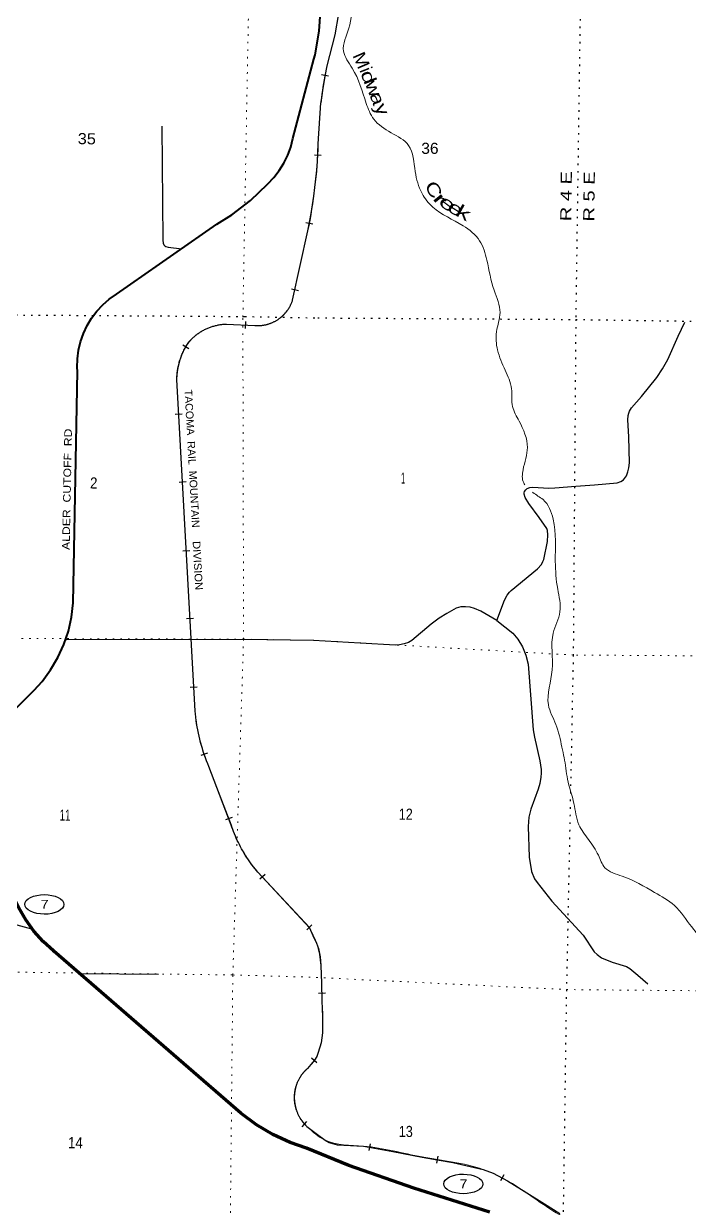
# Model space of a CAD drawing. Header units: feet. Extents: x -518066 to -250644, y -364975 to -177792.
# Drawn here: x -318847 to -308339, y -260861 to -242172 of the extents above; entities that cross this region are included whole.
import ezdxf
from ezdxf.enums import TextEntityAlignment as Align

# ---------------------------------------------------------------- set-up
doc = ezdxf.new("R2010")
doc.units = ezdxf.units.FT
doc.header["$LTSCALE"] = 80
doc.linetypes.add('DOTTED', pattern=[1.5, 0.3, -1.2])
for name, color, linetype, lineweight in [('17', 7, 'Continuous', 25), ('23', 7, 'Continuous', 70), ('26', 7, 'Continuous', 40), ('29', 7, 'Continuous', 25), ('34', 7, 'Continuous', 25), ('39', 7, 'Continuous', 13), ('41', 7, 'Continuous', 13), ('6', 7, 'DOTTED', 25), ('7', 7, 'DOTTED', 13)]:
    doc.layers.add(name, color=color, linetype=linetype, lineweight=lineweight)
doc.layers.add('27', color=7, linetype='Continuous')

msp = doc.modelspace()

# ---------------------------------------------------------------- linework, layer by layer
at = {"layer": '17'}
for centre, major_axis in [((-318521.51, -256066.14), (-309.24, 1)), ((-311906.66, -260476.18), (309.24, -1))]:
    msp.add_ellipse(centre, major_axis=major_axis, ratio=0.500121, dxfattribs=at)
at = {"layer": '23'}
for points in [[(-314384.42, -259910.32), (-314637.8, -259823.77), (-314913.48, -259697.48), (-315174.44, -259543.07), (-315417.84, -259362.23), (-318372.86, -256802.64), (-318376.14, -256799.97), (-318539.05, -256652.38), (-318685.64, -256488.56), (-318814.3, -256310.33), (-318923.63, -256119.62), (-319646.6, -254691.53), (-319675.73, -254650.53), (-319764.15, -254543.18), (-319863.31, -254445.67), (-319972.11, -254359.06), (-320089.38, -254284.29), (-320213.82, -254222.19), (-320344.06, -254173.44), (-320421.82, -254153.3)], [(-311490.33, -260923.97), (-312688.21, -260544.23), (-313713.19, -260184.25), (-314384.42, -259910.32)]]:
    msp.add_lwpolyline(points, dxfattribs=at)
at = {"layer": '26'}
msp.add_lwpolyline([(-319663.5, -253667.45), (-318681.08, -252686.23), (-318557.61, -252549.14), (-318423.05, -252367.68), (-318308.2, -252173.16), (-318214.32, -251967.7), (-318142.42, -251753.55), (-318093.3, -251533.06), (-318067.5, -251308.64), (-317997.96, -247655.13), (-318001.15, -247597.12), (-317998.48, -247459.88), (-317981.47, -247323.67), (-317950.32, -247189.98), (-317905.36, -247060.29), (-317847.09, -246936), (-317776.15, -246818.48), (-317693.32, -246709.02), (-317599.5, -246608.82), (-317495.72, -246518.98), (-317383.11, -246440.48), (-315798.2, -245336.58), (-315563.06, -245186.86), (-315269.01, -244959.3), (-315000.35, -244702.26), (-314994.47, -244696.85), (-314898.19, -244597.81), (-314812.79, -244489.26), (-314739.2, -244372.38), (-314678.23, -244248.44), (-314630.56, -244118.81), (-314596.69, -243984.91), (-314264.33, -242731.34), (-314247.95, -242663.07), (-314182.25, -242288.18), (-314156.09, -241908.47)], dxfattribs=at)
at = {"layer": '29'}
for p, q in [((-316667.74, -243787.37), (-316649.82, -245585.84)), ((-317957.13, -257157.55), (-316718.91, -257165.71))]:
    msp.add_line(p, q, dxfattribs=at)
for points in [[(-316649.82, -245585.84), (-316644.45, -245636.66), (-316634.13, -245660.41), (-316617.62, -245677.96), (-316601.11, -245688.28), (-316567.05, -245698.61), (-316352.41, -245722.35)], [(-311376.64, -251588.7), (-311256.89, -251268.66), (-311215.11, -251189.15), (-311178.42, -251142.25), (-311150.91, -251113.69), (-310735.12, -250771.12), (-310674.99, -250701.79), (-310649.51, -250658.97), (-310637.29, -250624.3), (-310580.22, -250338.82), (-310572.06, -250236.87), (-310578.17, -250167.54), (-310588.37, -250134.91), (-310710.66, -249963.62), (-310873.71, -249743.4), (-310932.82, -249645.53), (-310947.09, -249596.58), (-310947.09, -249572.13), (-310938.94, -249551.73), (-310920.59, -249527.27), (-310898.17, -249506.86), (-310857.41, -249488.52), (-310808.49, -249482.39), (-310555.76, -249498.7), (-310464.04, -249496.68), (-310131.82, -249466.07), (-309838.32, -249449.76), (-309479.6, -249417.13), (-309419.48, -249396.76), (-309379.73, -249368.22), (-309332.85, -249302.94), (-309307.38, -249243.83), (-309293.11, -249176.54), (-309283.93, -249099.03), (-309292.09, -248691.2), (-309308.39, -248422.04), (-309305.34, -248354.77), (-309295.15, -248318.07), (-309284.96, -248285.44), (-309251.32, -248234.44), (-309096.42, -248055), (-308851.84, -247753.2), (-308763.18, -247618.64), (-308680.63, -247467.73), (-308517.58, -247100.68), (-308411.59, -246880.46)], [(-311376.64, -251588.7), (-311627.84, -251439.95), (-311729.75, -251399.17), (-311800.07, -251378.78), (-311872.42, -251370.62), (-311945.8, -251370.62), (-312019.17, -251395.09), (-312165.92, -251476.66), (-312288.21, -251550.06), (-312414.58, -251643.86), (-312720.3, -251900.79), (-312773.3, -251933.42), (-312838.52, -251957.89), (-312915.97, -251970.13), (-312985.27, -251974.2), (-314273.4, -251900.79)], [(-311376.64, -251588.7), (-311124.26, -251788.85), (-311046.43, -251880.59), (-310970.73, -252002.18), (-310918.49, -252132.32), (-310885.44, -252275.25), (-310802.27, -253312.04), (-310783.09, -253427.25), (-310697.79, -253802.71), (-310677.52, -253939.24), (-310675.38, -253996.84), (-310680.74, -254058.71), (-310696.71, -254158.97), (-310723.38, -254246.44), (-310842.79, -254562.18), (-310872.63, -254692.31), (-310885.44, -254835.24), (-310868.38, -255321.64), (-310827.85, -255545.64), (-310785.2, -255660.84), (-310740.44, -255722.71), (-310510.15, -256012.84), (-310015.45, -256550.44), (-309842.71, -256812.84), (-309793.68, -256857.64), (-309725.43, -256906.71), (-309554.86, -256977.1), (-309333.1, -257045.37), (-309279.77, -257077.37), (-309153.99, -257181.9), (-308991.93, -257318.44)], [(-318172.92, -251887.64), (-315376.26, -251882.62), (-314273.71, -251898.97)], [(-318717.91, -256457.58), (-319122.45, -256346.88), (-319427.91, -256272.55), (-319484.66, -256266.34), (-319543.5, -256268.42), (-319577.54, -256276.67), (-319609.54, -256293.2), (-319877.86, -256458.39), (-319924.29, -256491.42), (-319942.86, -256518.26), (-319963.5, -256549.24), (-319981.05, -256590.54), (-320000.65, -256650.42), (-320001.69, -256702.05), (-319996.53, -256782.57), (-319981.05, -256830.08), (-319531.11, -257627.14), (-319423.79, -257804.72), (-319287.56, -258015.34), (-319225.65, -258126.85), (-319196.12, -258214.06)]]:
    msp.add_lwpolyline(points, dxfattribs=at)
at = {"layer": '34'}
for p, q in [((-314036.03, -242998.46), (-314144.55, -242977.08)), ((-314148.35, -244252.32), (-314258.78, -244246.13)), ((-314284.71, -245336.61), (-314393.11, -245314.59)), ((-314511.05, -246385.54), (-314619.08, -246361.76)), ((-315346.7, -246981.32), (-315340.9, -246870.86)), ((-316240.28, -247301.73), (-316336.04, -247246.38)), ((-316344.42, -248331.42), (-316454.86, -248337.48)), ((-316283, -249401.87), (-316393.44, -249407.94)), ((-316226.05, -250486.17), (-316336.49, -250492.24)), ((-316164.63, -251556.62), (-316275.08, -251562.69)), ((-316107.68, -252640.92), (-316218.13, -252646.99)), ((-315943.15, -253681.05), (-316048.13, -253715.89)), ((-315557.93, -254693.42), (-315661.21, -254733.02)), ((-315036.85, -255595.12), (-315117.75, -255670.56)), ((-314298.27, -256391.02), (-314379.17, -256466.45)), ((-314084.22, -257468.31), (-314194.78, -257471.61)), ((-314219.86, -258565.86), (-314303.46, -258493.43)), ((-314381.59, -259492.98), (-314457.26, -259573.65)), ((-313379.24, -259842.3), (-313399.12, -259951.11)), ((-312311.7, -260040.6), (-312331.59, -260149.41)), ((-311267.92, -260331.3), (-311321.06, -260428.3))]:
    msp.add_line(p, q, dxfattribs=at)
at = {"layer": '34', "lineweight": 13}
for p, q in [((-314196.5, -244070.04), (-314162.08, -243457.15)), ((-314601.47, -246535.25), (-314360.11, -245439.07)), ((-315646, -246912.02), (-315196.59, -246935.63)), ((-316140.42, -253020.35), (-316427.85, -247787.98)), ((-315568.22, -254816.02), (-315922.17, -253892.91)), ((-314336.65, -256428.31), (-315148.95, -255557.18))]:
    msp.add_line(p, q, dxfattribs=at)
at = {"layer": '34'}
for points in [[(-313875.24, -242013.27), (-313937.66, -242346.86), (-314020.08, -242673.57), (-314062.46, -242836.67), (-314094.98, -243001.73), (-314128.93, -243228.6), (-314157.57, -243420.04)], [(-314616.32, -246572.76), (-314612.62, -246563.35), (-314609.03, -246553.8), (-314605.67, -246544.24), (-314602.53, -246534.95), (-314361.19, -245438.84), (-314333.6, -245302.99), (-314309.27, -245167.28), (-314287.28, -245031.06), (-314266.66, -244893.75), (-314249.31, -244756.57), (-314234.45, -244619.68), (-314220.99, -244481.69), (-314210.78, -244343.82), (-314203.06, -244206.25), (-314197.6, -244069.99), (-314157.58, -243420.05)], [(-316004.24, -247005.72), (-315991.57, -246999.17), (-315978.78, -246992.84), (-315965.92, -246986.68), (-315952.87, -246980.8), (-315939.75, -246975.1), (-315926.55, -246969.67), (-315913.28, -246964.41), (-315899.87, -246959.49), (-315886.4, -246954.74), (-315872.9, -246950.22), (-315859.28, -246945.93), (-315845.57, -246941.91), (-315831.74, -246938.13), (-315817.96, -246934.51), (-315804.02, -246931.24), (-315790.09, -246928.2), (-315776.07, -246925.33), (-315762.1, -246922.75), (-315747.93, -246920.44), (-315733.81, -246918.32), (-315719.66, -246916.54), (-315705.52, -246914.88), (-315691.22, -246913.54), (-315677.03, -246912.46), (-315662.82, -246911.6), (-315648.48, -246910.97), (-315645.98, -246910.92), (-315196.53, -246934.53), (-315186.35, -246935.19), (-315176.24, -246935.62), (-315166.11, -246935.87), (-315155.92, -246936.01), (-315145.77, -246935.91), (-315135.66, -246935.64), (-315125.48, -246935.25), (-315115.36, -246934.63), (-315105.28, -246933.82), (-315095.11, -246932.86), (-315085.06, -246931.71), (-315075, -246930.43), (-315064.92, -246928.93), (-315054.95, -246927.25), (-315044.97, -246925.39), (-315035.03, -246923.41), (-315025.08, -246921.21), (-315015.24, -246918.87), (-315005.37, -246916.31), (-314995.62, -246913.61), (-314985.86, -246910.75), (-314976.2, -246907.7), (-314966.58, -246904.48), (-314957.02, -246901.13), (-314947.49, -246897.55), (-314938.01, -246893.85), (-314928.64, -246889.97), (-314919.32, -246885.97), (-314910.11, -246881.71), (-314900.93, -246877.35), (-314891.87, -246872.86), (-314882.85, -246868.2), (-314873.93, -246863.35), (-314865.06, -246858.32), (-314856.3, -246853.23), (-314847.64, -246847.9), (-314839.1, -246842.44), (-314830.59, -246836.86), (-314822.26, -246831.15), (-314813.97, -246825.21), (-314805.79, -246819.2), (-314797.77, -246813), (-314789.8, -246806.74), (-314781.94, -246800.25), (-314774.24, -246793.68), (-314766.65, -246786.99), (-314759.12, -246780.12), (-314751.79, -246773.12), (-314744.54, -246766.05), (-314737.43, -246758.79), (-314730.37, -246751.43), (-314723.56, -246743.98), (-314716.83, -246736.36), (-314710.22, -246728.66), (-314703.72, -246720.84), (-314697.45, -246712.89), (-314691.22, -246704.82), (-314685.16, -246696.67), (-314679.27, -246688.41), (-314673.54, -246680.06), (-314667.93, -246671.6), (-314662.42, -246663.07), (-314657.15, -246654.4), (-314651.98, -246645.68), (-314646.98, -246636.82), (-314642.09, -246627.89), (-314637.43, -246618.9), (-314632.88, -246609.83), (-314628.51, -246600.69), (-314624.29, -246591.43), (-314620.25, -246582.16), (-314616.32, -246572.76)], [(-314336.59, -256433.31), (-315149.77, -255557.91), (-315174.24, -255529.38), (-315197.91, -255500.45), (-315221.09, -255471.11), (-315244.09, -255441.32), (-315266.3, -255411.12), (-315287.88, -255380.68), (-315309.28, -255349.79), (-315329.88, -255318.5), (-315349.87, -255286.94), (-315369.5, -255254.8), (-315388.37, -255222.57), (-315406.91, -255190.05), (-315424.81, -255156.97), (-315441.94, -255123.8), (-315458.58, -255090.19), (-315474.76, -255056.47), (-315490.28, -255022.2), (-315505.2, -254987.96), (-315519.47, -254953.15), (-315533.14, -254918.39), (-315546.31, -254883.22), (-315558.73, -254847.94), (-315569.26, -254816.39), (-315923.19, -253893.32), (-315942.73, -253846.44), (-315961.11, -253799.35), (-315978.67, -253751.93), (-315995.81, -253704.01), (-316011.78, -253655.9), (-316026.82, -253607.72), (-316041.45, -253559.04), (-316054.89, -253510.18), (-316067.42, -253461.25), (-316079.26, -253411.72), (-316090.07, -253362.38), (-316100.34, -253312.81), (-316109.55, -253262.78), (-316117.73, -253212.95), (-316125.1, -253162.79), (-316131.83, -253112.66), (-316137.48, -253062.08), (-316141.52, -253020.43), (-316428.95, -247788), (-316428.67, -247769.45), (-316427.98, -247751.04), (-316426.96, -247732.63), (-316425.74, -247714.12), (-316424.08, -247695.71), (-316422.11, -247677.43), (-316419.94, -247659.03), (-316417.34, -247640.74), (-316414.41, -247622.56), (-316411.18, -247604.28), (-316407.63, -247586.21), (-316403.86, -247568.15), (-316399.68, -247550.09), (-316395.17, -247532.24), (-316390.35, -247514.4), (-316385.32, -247496.67), (-316379.87, -247478.93), (-316374.2, -247461.41), (-316368.12, -247443.9), (-316361.82, -247426.6), (-316355.2, -247409.3), (-316348.28, -247392.22), (-316341.03, -247375.24), (-316333.57, -247358.37), (-316325.69, -247341.62), (-316317.59, -247324.97), (-316309.2, -247308.53), (-316300.58, -247292.2), (-316291.54, -247276.1), (-316282.29, -247260.09), (-316272.83, -247244.31), (-316263.06, -247228.62), (-316252.97, -247213.15), (-316242.56, -247197.8), (-316237.95, -247191.1), (-316228.44, -247180.32), (-316218.77, -247169.86), (-316208.92, -247159.56), (-316198.9, -247149.3), (-316188.67, -247139.32), (-316178.32, -247129.57), (-316167.8, -247119.85), (-316157.07, -247110.42), (-316146.21, -247101.22), (-316135.13, -247092.1), (-316123.96, -247083.27), (-316112.67, -247074.56), (-316101.12, -247066.06), (-316089.51, -247057.84), (-316077.71, -247049.78), (-316065.84, -247041.9), (-316053.72, -247034.22), (-316041.58, -247026.78), (-316029.21, -247019.55), (-316016.81, -247012.56), (-316004.24, -247005.72)], [(-314336.59, -256433.32), (-314280.22, -256555.85), (-314223.61, -256678.88), (-314192.79, -256762.98), (-314166.95, -256895.98), (-314156.67, -257031.47), (-314146.19, -257309.34), (-314137.91, -257587.26), (-314131.79, -257839.94), (-314128.73, -258092.56), (-314149.18, -258248.43), (-314196.08, -258401.67), (-314220.71, -258466.78), (-314256.4, -258524.65), (-314261.85, -258530.93), (-314312.79, -258589.74), (-314367.12, -258652.44)], [(-314379.73, -259569.58), (-314402.9, -259542.83), (-314410.29, -259534.78), (-314417.5, -259526.65), (-314424.68, -259518.37), (-314431.63, -259509.95), (-314438.43, -259501.44), (-314445.13, -259492.74), (-314451.61, -259484.01), (-314458.01, -259475.18), (-314464.24, -259466.15), (-314470.24, -259457.08), (-314476.13, -259447.87), (-314481.88, -259438.61), (-314487.46, -259429.17), (-314492.86, -259419.72), (-314498.09, -259410.09), (-314503.15, -259400.45), (-314508.08, -259390.68), (-314512.79, -259380.85), (-314517.32, -259370.92), (-314521.73, -259360.94), (-314525.92, -259350.83), (-314529.98, -259340.67), (-314533.81, -259330.45), (-314537.52, -259320.19), (-314540.97, -259309.82), (-314544.28, -259299.42), (-314547.42, -259289), (-314550.38, -259278.48), (-314553.13, -259267.91), (-314555.7, -259257.25), (-314558.14, -259246.62), (-314560.31, -259235.9), (-314562.31, -259225.17), (-314564.18, -259214.4), (-314565.83, -259203.65), (-314567.25, -259192.78), (-314568.54, -259181.93), (-314569.58, -259171.08), (-314570.52, -259160.22), (-314571.2, -259149.27), (-314571.69, -259138.39), (-314572.01, -259127.51), (-314572.16, -259116.53), (-314572.04, -259105.64), (-314571.83, -259094.75), (-314571.36, -259083.84), (-314570.76, -259072.88), (-314569.93, -259062.04), (-314568.87, -259051.15), (-314567.68, -259040.3), (-314566.32, -259029.45), (-314564.7, -259018.67), (-314562.93, -259007.84), (-314560.99, -258997.1), (-314558.83, -258986.39), (-314556.48, -258975.76), (-314553.96, -258965.14), (-314551.3, -258954.54), (-314548.38, -258944.03), (-314545.32, -258933.55), (-314542.04, -258923.11), (-314538.62, -258912.7), (-314534.98, -258902.44), (-314531.21, -258892.2), (-314527.25, -258882.04), (-314523.07, -258871.92), (-314518.76, -258861.93), (-314514.26, -258851.93), (-314509.58, -258842.1), (-314504.73, -258832.26), (-314499.69, -258822.6), (-314494.52, -258812.98), (-314489.2, -258803.47), (-314483.67, -258794.01), (-314477.96, -258784.72), (-314472.15, -258775.51), (-314466.12, -258766.35), (-314460, -258757.35), (-314453.69, -258748.43), (-314447.16, -258739.64), (-314440.58, -258730.98), (-314433.82, -258722.4), (-314426.83, -258713.94), (-314419.79, -258705.62), (-314412.62, -258697.43), (-314405.23, -258689.35), (-314397.73, -258681.37), (-314390.1, -258673.59), (-314382.33, -258665.96), (-314374.42, -258658.36), (-314367.12, -258652.44)], [(-314379.73, -259569.58), (-314232.24, -259679.37), (-314090.31, -259785.01), (-314025.14, -259822.86), (-313897.94, -259857.27), (-313482.94, -259881.51), (-313019.89, -259966.1), (-312556.82, -260051.31), (-312320.44, -260094.51), (-312073.22, -260139.69), (-311592.75, -260247.63), (-311433.03, -260306.06), (-311208.19, -260429.25), (-310988.26, -260563.25), (-310585.73, -260816.1), (-310385.43, -260943.67)]]:
    msp.add_lwpolyline(points, dxfattribs=at)
at = {"layer": '34', "lineweight": 13}
for centre, radius, start, end in [((-322114.81, -243818.03), 7922.32, 348.19293, 358.17711), ((-315155.39, -246354.38), 582.71, 265.94597, 341.91716), ((-315621.16, -247728.79), 817.15, 91.7418, 138.91488), ((-315370.6, -247797.65), 1057.3, 145.03742, 179.47567), ((-313249.56, -252760.84), 2902.48, 185.12953, 202.95656), ((-313527.94, -254151.01), 2145.92, 198.05275, 220.94044), ((-313946.43, -259114.83), 624.62, 132.41411, 227.15825)]:
    msp.add_arc(centre, radius, start, end, dxfattribs=at)
for points in [[(-314033.44, -236619.32), (-313782.93, -236467.96), (-313410.53, -236461.41), (-313164.49, -236618.76), (-313043.18, -236976.24), (-313057.87, -237660.59), (-313053.32, -238435.72), (-313081.9, -239307.17), (-313132.43, -239743.56), (-313327.46, -240138.32), (-313609.95, -240626.88), (-313686.75, -241075.1), (-313811.37, -241679.9), (-313936.59, -242347.1), (-314093.9, -243001.92), (-314161.78, -243455.6)], [(-314335.84, -256432.31), (-314222.59, -256678.46), (-314155.57, -257031.41), (-314136.81, -257587.23), (-314127.63, -258092.63), (-314195.04, -258402.03), (-314255.51, -258525.3), (-314368.41, -258655.61)], [(-314373.46, -259572.88), (-314089.7, -259784.09), (-313482.81, -259880.42), (-312556.62, -260050.23), (-311592.44, -260246.57), (-310987.68, -260562.31), (-310179.4, -261061.18), (-309762.15, -261204.03), (-309327.75, -261445.69), (-308654.8, -261993.61), (-307969.63, -262527.54), (-307521.76, -262833.75), (-306756.92, -263245.64), (-306074.28, -263624.53), (-305757.46, -263953.67), (-305345.19, -264402.48), (-304913.23, -264688.41), (-303934.95, -265090.23), (-303610.23, -265228.19), (-303223.15, -265399.99), (-302497.89, -265625.78), (-301664.1, -265862.62), (-301339.68, -265955.22), (-300766.88, -266322.05), (-300517.72, -266779.39), (-300284.29, -267198.33), (-300033.87, -267732.19), (-299841.27, -268003.78), (-299622.81, -268098.45), (-299367.09, -268086.77), (-299038, -267981.17), (-298472.43, -267773.11), (-297862.18, -267523.2), (-297523.79, -267496.2), (-297035.25, -267551.15), (-296430.74, -267685.71), (-295484.56, -267869.8), (-294634.68, -268022.78), (-293610.05, -268211.63), (-292744.04, -268360.74), (-291410.09, -268614.93), (-290238.5, -268799.14), (-289450.89, -268939.45), (-289128.97, -268950.55), (-288494.79, -268930.37), (-287719.65, -268903.47), (-287027.51, -268926.11), (-286101.04, -269067.74), (-285327.49, -269203.89), (-284516.1, -269382.68), (-283700.58, -269549.43), (-283059.82, -269697.76)]]:
    msp.add_spline(points, degree=3, dxfattribs=at)
at = {"layer": '39'}
for points in [[(-313201.7, -236212.52), (-313196.75, -236209.77), (-312771.57, -235950.06), (-312452.58, -235848.38), (-311932.23, -235736.53), (-311674.71, -235747.02), (-311432.06, -235630.53), (-311140.21, -235629.26), (-310585.61, -235721.07), (-310120.7, -235930.81), (-309822.74, -236128.91), (-309440.15, -236317.74), (-309222.56, -236710.36), (-309141.89, -237107.73), (-308943.63, -237417.62), (-308660.63, -237706.17), (-308505.47, -238309.59), (-308298.5, -239173.2), (-308167.14, -239532.79), (-307789.22, -239995.37), (-307445.59, -240258.32), (-307142.9, -240383.99), (-307070.43, -240590.02), (-306716.88, -240867.16), (-306237.53, -241455.52), (-305964.17, -241907.05), (-305668.21, -242519.85), (-305435.82, -242630.76), (-304854.8, -242696.64), (-304416.04, -242904.12), (-304080.09, -243128.75), (-303640.31, -243024.19), (-303383.01, -243056.82), (-302973, -243324.43), (-302376.98, -243710.56), (-301698.75, -243922.31), (-300842.27, -244224.33), (-300495.07, -244326.26), (-300172.62, -244490.37), (-299750.08, -244502.41), (-299555.53, -244572.7), (-299283.63, -244760.48), (-299055.79, -244925.71), (-298820.25, -245127.24), (-298408.2, -245390.84), (-297723.4, -245755.66), (-297219.54, -245891.28), (-296865.64, -246132.18), (-296362.85, -246378.52), (-295762.44, -246728.45), (-295362.31, -246975.83), (-294962.33, -247239.31), (-294337.85, -247597.53), (-293863.36, -247855.68), (-293597.94, -248089.7), (-293283.78, -248277.89), (-293016.73, -248342.82), (-292865.18, -248489.2), (-292612.72, -248813.7), (-292385.41, -249033.28), (-292001.43, -249286.54), (-291556.17, -249445.77), (-291423.75, -249489.3), (-291264.1, -249629.72), (-291003.48, -249734.85), (-290853.5, -249834.92), (-290517.43, -250047.47), (-290284.22, -250281.19), (-290297.42, -250605.19), (-290343.24, -250763.8), (-290354.01, -250836.18), (-290280.5, -250935.52), (-290020.68, -251330.55), (-289839.14, -251497.35), (-289513.72, -251770.19), (-289294.6, -252003.78), (-289254.23, -252199.45), (-289169.84, -252421.7), (-289153.12, -252772.15), (-289131.27, -253217.28), (-289010.15, -253387.53), (-288658.06, -253608.29), (-288481.43, -253865.63), (-288421.96, -254166.17), (-288284.25, -254493.61), (-288128.93, -254873.56), (-287973.48, -255239.42)], [(-314061.07, -236418.03), (-313693.47, -236374.19), (-313349.17, -236361.33), (-313060.69, -236498.94), (-312926.55, -236780.05), (-312869.91, -237165.11), (-312846.72, -237471.33), (-312927.64, -237929.58), (-312972.58, -238204.97), (-312868.26, -238447.54), (-312842.02, -238647.09), (-312921.08, -238704.73), (-312958.9, -238869.46), (-312961.85, -238966.06), (-312872.76, -239117.89), (-312904.49, -239276.64), (-312976.04, -239390.72), (-313024.2, -239583.53), (-313055.01, -239855.02), (-313205.54, -240226.04), (-313297.23, -240341.94), (-313342.84, -240478.41), (-313380.19, -240594.82), (-313471.42, -240662.41), (-313532.4, -240724.24), (-313551.57, -240832.78), (-313492.83, -241002.44), (-313524.7, -241175.28), (-313600.55, -241317.5), (-313638.22, -241466.12), (-313661.55, -241796.07), (-313714.2, -242244.51), (-313798.22, -242606.1), (-313659.92, -242873.15), (-313439.9, -243428.86), (-313321.55, -243677.6), (-313045.88, -243891.6), (-312770.09, -244093.51), (-312665.4, -244505.19), (-312558.06, -244850.47), (-312389.06, -245065.46), (-311910.89, -245359.89), (-311649.52, -245595.89), (-311535.77, -245902.97), (-311419.61, -246377.17), (-311326.43, -246730.37), (-311383.7, -247031.81), (-311366.37, -247319.86), (-311246.69, -247639.08), (-311146.89, -247931.94), (-311129.48, -248211.94), (-311027.05, -248442.41), (-310894.21, -248856.37), (-310964.06, -249210.04), (-310953.98, -249415.48), (-310934.95, -249448.08)], [(-310813.29, -249563.85), (-310808.53, -249567.85), (-310648.61, -249680.08), (-310488.57, -249987.61), (-310454.8, -250656.31), (-310416.76, -251091.52), (-310381.98, -251448.19), (-310487.92, -251787.42), (-310503.61, -252367.08), (-310563.29, -252918.13), (-310445.55, -253229.28), (-310350.38, -253584.51), (-310287.21, -253919.3), (-310262.69, -254088.64), (-310159.76, -254474.13), (-310082.5, -254809.06), (-309929.79, -255042.02), (-309775.22, -255291.1), (-309670.45, -255487.38), (-309398.02, -255620.81), (-308887.28, -255877.29), (-308575.31, -256083.57), (-308300.84, -256422.37), (-308055.71, -256672.31), (-307846.06, -256845.41), (-307780.7, -257162.11), (-307564.66, -257506.39), (-307335.12, -257911.2), (-307002.24, -258244.52), (-306538.06, -258528.74), (-305901.04, -258838.75), (-305309.5, -259273.16), (-304793.1, -259567.94), (-304418.68, -259561.41), (-304229.13, -259317.59), (-304025.25, -259255.09), (-303659.46, -259308.88)]]:
    msp.add_spline(points, degree=3, dxfattribs=at)
at = {"layer": '6'}
for points in [[(-309870.26, -226989.65), (-309949.73, -230963.82), (-309993.52, -236306.47), (-310057.15, -241618.74), (-310131.95, -246838.29), (-310171.25, -252132.66), (-310278.82, -257410.28), (-310338.72, -261457.06)], [(-327339.82, -246615.78), (-326119.71, -246638.39), (-325973.14, -246637.55), (-320735.98, -246758.55), (-320651.26, -246755.69), (-315386.94, -246791.65), (-315354.71, -246791.79), (-314204.25, -246813.47)], [(-314204.25, -246813.47), (-310131.95, -246838.29), (-304823.31, -246918.65), (-299528.95, -247019), (-294216.4, -247111.48), (-288882.93, -247121.61), (-283585.87, -247151.53), (-282784.48, -247139.7)]]:
    msp.add_lwpolyline(points, dxfattribs=at)
at = {"layer": '7'}
for points in [[(-315632.5, -264059.3), (-315599.03, -262490.91), (-315545.76, -257179.76), (-315376.26, -251882.62), (-315387.09, -246800.65), (-315289.81, -241499.33), (-315278.6, -236181.44), (-315166.68, -233365.73)], [(-314274.22, -251899.18), (-315376.26, -251882.62), (-320741.64, -251865.34), (-326076.12, -251802.31), (-327969.28, -251776.38)], [(-283666.54, -252352.9), (-288929.97, -252383.7), (-294240.95, -252337.54), (-299520.72, -252184.98), (-304936.6, -252164), (-310171.25, -252132.66), (-314274.22, -251899.18)], [(-320256.97, -257119.03), (-315545.76, -257179.76), (-314347.32, -257213.3)], [(-314347.32, -257213.3), (-310278.82, -257410.28), (-304961.8, -257456.5), (-299606.28, -257476.9), (-294260.54, -257674.38), (-288956.98, -257656.04), (-283716.56, -257715.63), (-282915.73, -257741)]]:
    msp.add_lwpolyline(points, dxfattribs=at)

# ---------------------------------------------------------------- texts
at = {"layer": '17', "width": 1.2}
for p in [(-318516.41, -256134.45), (-311903.76, -260544.49)]:
    msp.add_text(' 7 ', height=140, dxfattribs=at).set_placement(p, align=Align.CENTER)
at = {"layer": '27', "width": 1.2}
msp.add_text('ALDER  CUTOFF  RD', height=120, rotation=88.91, dxfattribs=at).set_placement((-318121.66, -250476.02))
at = {"layer": '34'}
for s, width, p in [('TACOMA  RAIL  MOUNTAIN', 1.05, (-316308.68, -247947.76)), ('DIVISION', 1.1, (-316179.91, -250337.72))]:
    msp.add_text(s, height=120, rotation=273.144, dxfattribs=dict(at, width=width)).set_placement(p)
at = {"layer": '41'}
for s, rotation, width, p in [('M', 293.522, 1.15, (-313608.8, -242790.01)), ('d', 291.631, 1.45, (-313494.83, -243052.13)), ('w', 291.631, 1.3, (-313417.24, -243231.98)), ('a', 290.088, 1.3, (-313356.28, -243387.06)), ('y', 292.214, 1.35, (-313280.59, -243559.58)), ('C', 300.18, 1.35, (-312460.36, -244839.76)), ('r', 308.824, 2, (-312345.77, -245000.02)), ('e', 323.179, 1.7, (-312214.02, -245088.08)), ('e', 327.919, 1.55, (-312081.69, -245170.87)), ('k', 331.183, 1.65, (-311951.3, -245240.68))]:
    msp.add_text(s, height=200, rotation=rotation, dxfattribs=dict(at, width=width)).set_placement(p, align=Align.CENTER)
msp.add_text('i', height=200, rotation=291.569, dxfattribs=at).set_placement((-313537.52, -242934.64), align=Align.CENTER)
at = {"layer": '6', "width": 1.35}
for s, p in [('R 4 E', (-310203.53, -245289.09)), ('R 5 E', (-309840.74, -245294.26))]:
    msp.add_text(s, height=175, rotation=89.179, dxfattribs=at).set_placement(p)
at = {"layer": '7'}
for s, width, p in [('35', 1.1, (-317995.3, -244072.21)), ('2', 0.9, (-317801.49, -249504.44)), ('11', 0.65, (-318279.76, -254744.25)), ('14', 0.9, (-318149.88, -259911.63))]:
    msp.add_text(s, height=175, rotation=359.042, dxfattribs=dict(at, width=width)).set_placement(p)
for s, width, p in [('36', 1.05, (-312570.51, -244226.07)), ('1', 0.4, (-312890.13, -249428.51)), ('12', 0.85, (-312925.84, -254730.51)), ('13', 0.85, (-312925.58, -259735.5))]:
    msp.add_text(s, height=175, dxfattribs=dict(at, width=width)).set_placement(p)

doc.saveas('drawing.dxf')
